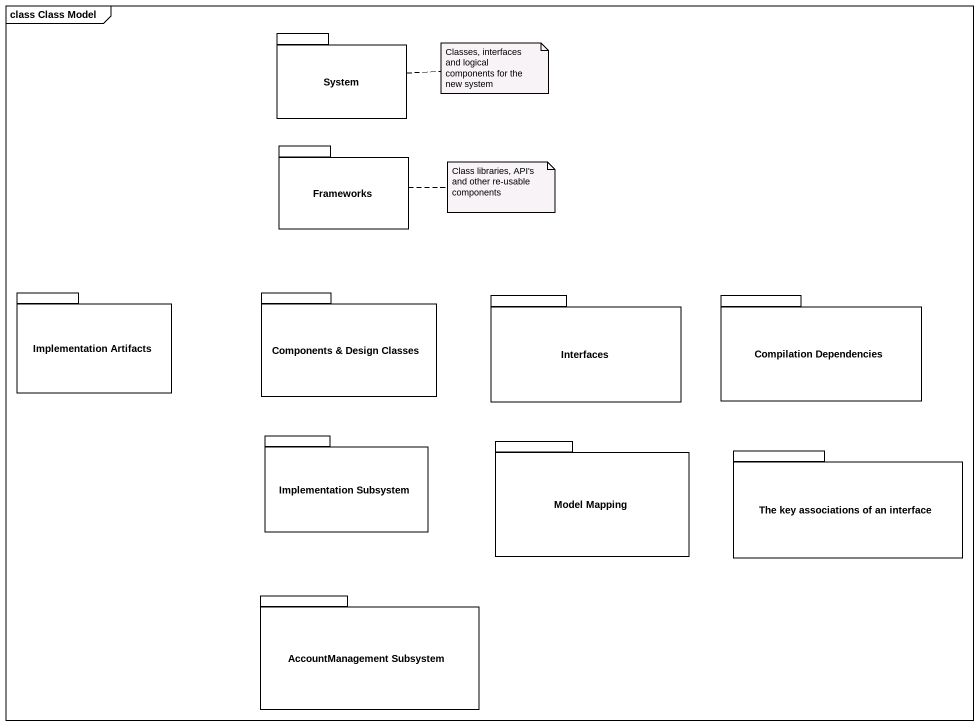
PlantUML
@startuml
mainframe class Class Model
package System {
}
package Frameworks {
}
package "Implementation Artifacts" as Implementation_Artifacts {
}
package "Components & Design Classes" as Components_Design_Classes {
}
package Interfaces {
}
package "Compilation Dependencies" as Compilation_Dependencies {
}
package "Implementation Subsystem" as Implementation_Subsystem {
}
package "Model Mapping" as Model_Mapping {
}
package "The key associations of an interface" as The_key_associations_of_an {
}
package "AccountManagement Subsystem" as AccountManagement_Subsystem {
}
note right of System : Classes, interfaces and logical components for the new system
note right of Frameworks : Class libraries, API's and other re-usable components
@enduml
